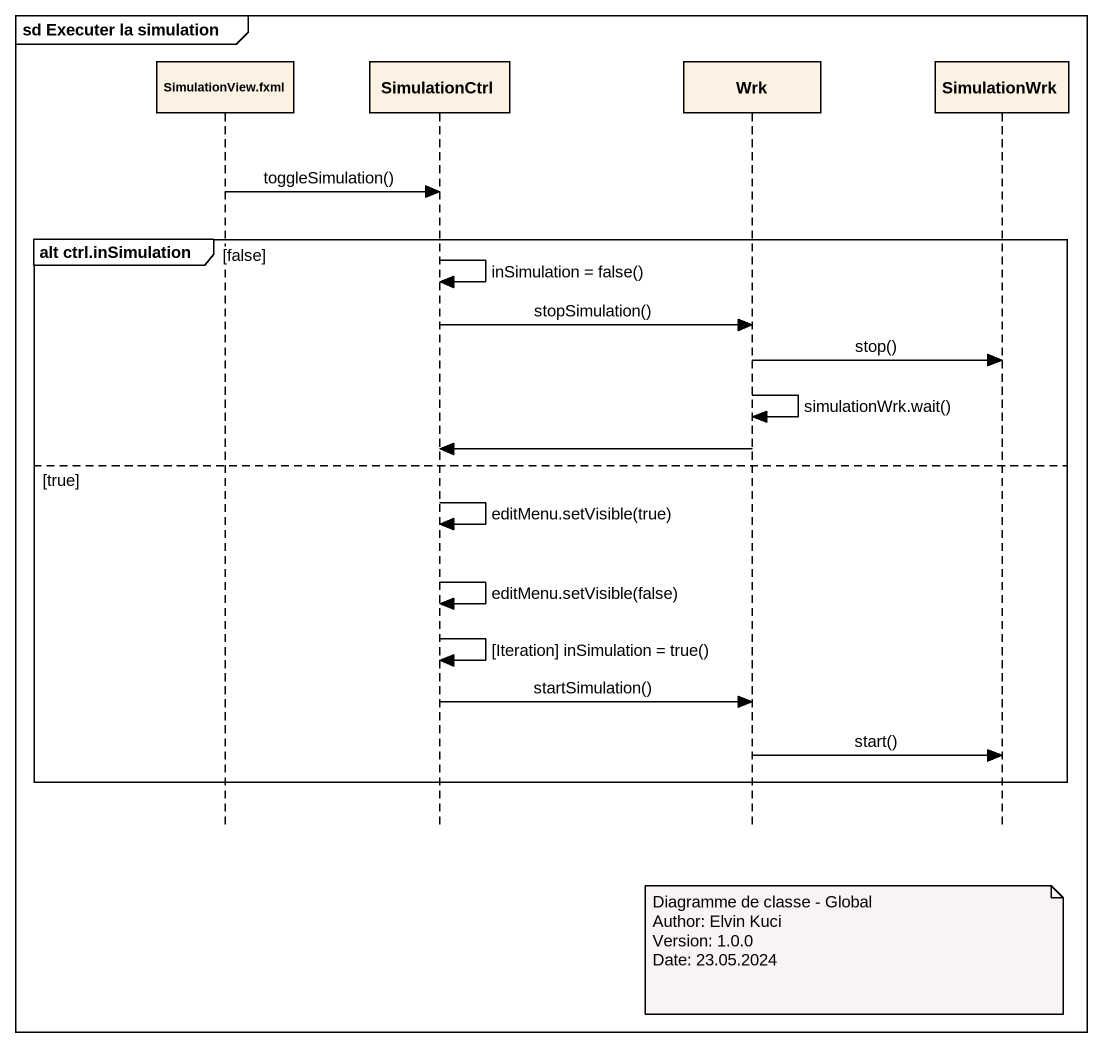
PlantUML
@startuml
mainframe sd Executer la simulation
hide footbox
participant "SimulationView.fxml" as SimulationView_fxml
participant SimulationCtrl
participant Wrk
participant SimulationWrk

SimulationView_fxml -> SimulationCtrl : toggleSimulation()
group alt ctrl.inSimulation [false]
  SimulationCtrl -> SimulationCtrl : inSimulation = false()
  SimulationCtrl -> Wrk : stopSimulation()
  Wrk -> SimulationWrk : stop()
  Wrk -> Wrk : simulationWrk.wait()
  Wrk -> SimulationCtrl
else true
  SimulationCtrl -> SimulationCtrl : editMenu.setVisible(true)
  SimulationCtrl -> SimulationCtrl : editMenu.setVisible(false)
  SimulationCtrl -> SimulationCtrl : [Iteration] inSimulation = true()
  SimulationCtrl -> Wrk : startSimulation()
  Wrk -> SimulationWrk : start()
end
note over Wrk
  Diagramme de classe - Global
  Author: Elvin Kuci
  Version: 1.0.0
  Date: 23.05.2024
end note
@enduml
